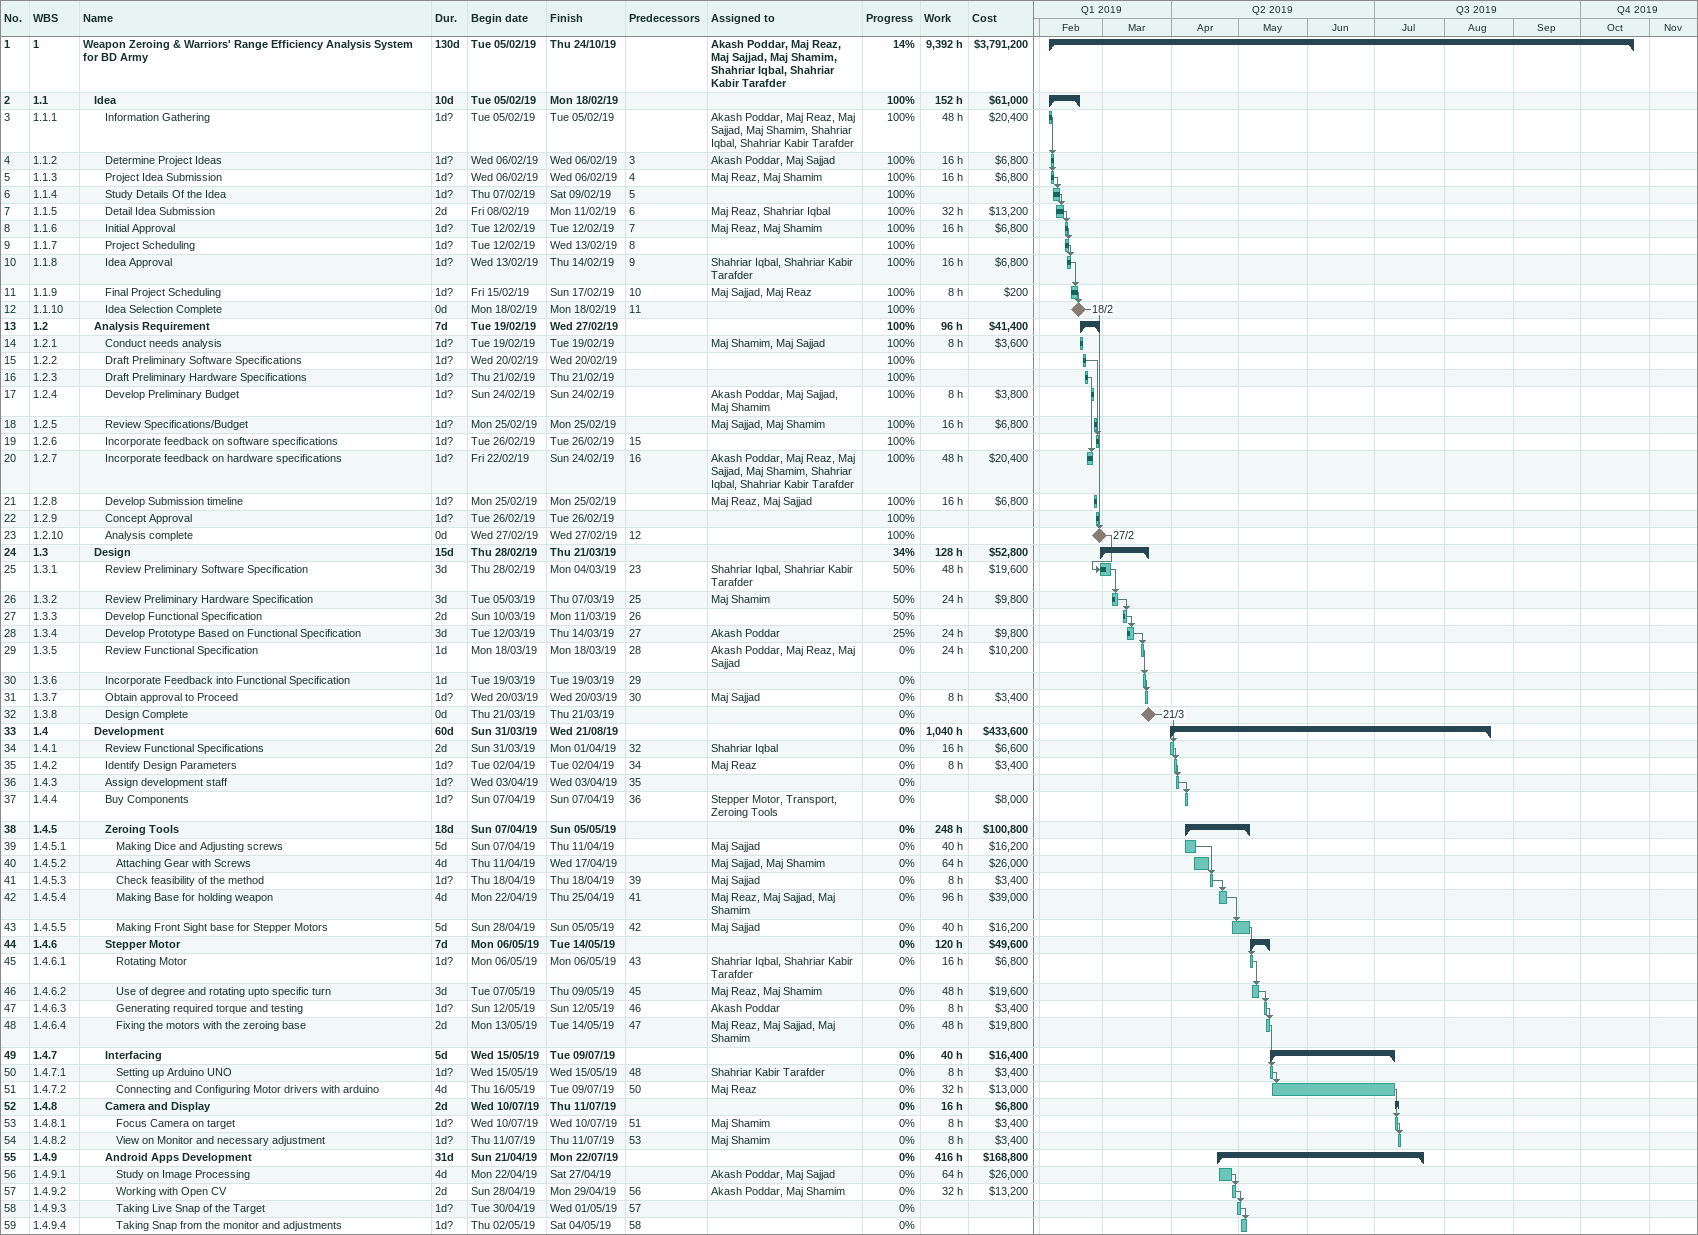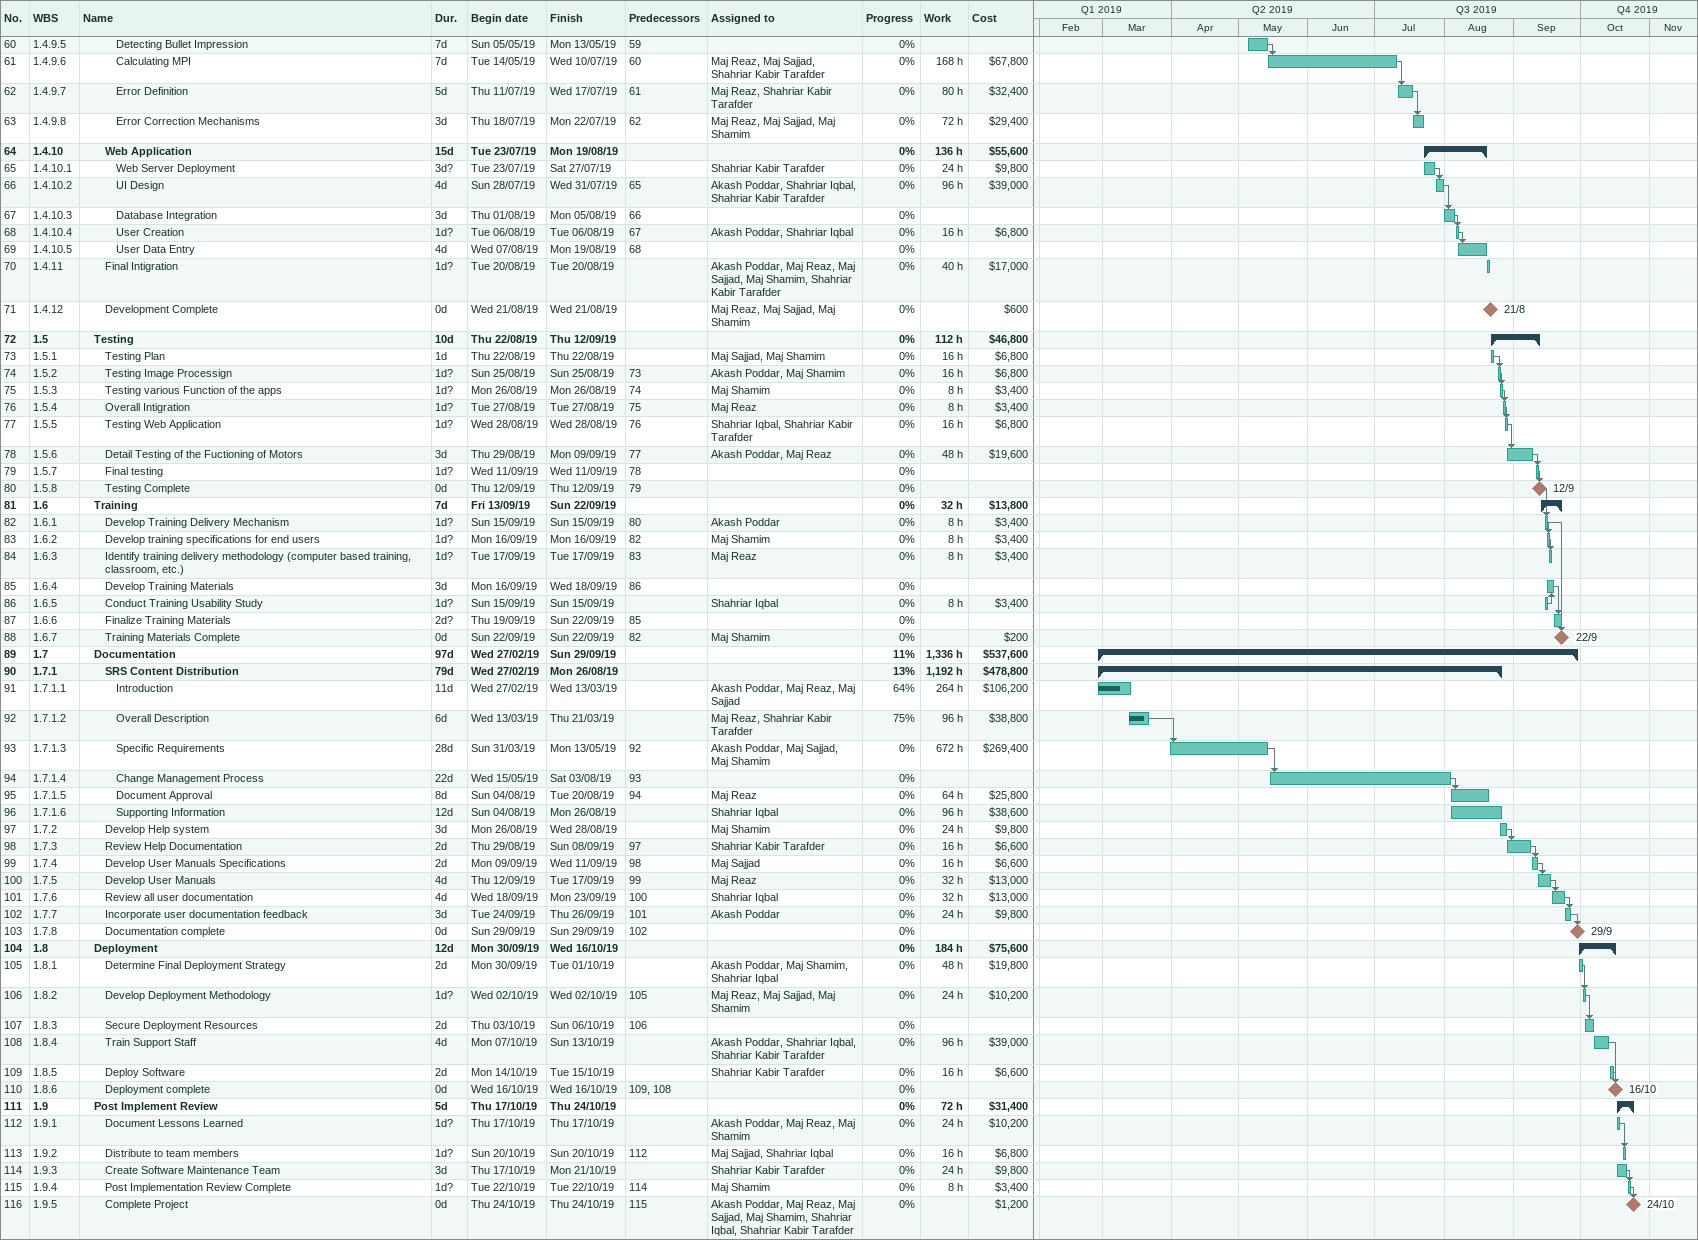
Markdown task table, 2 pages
| ID | WBS | Task | Duration | Start | Finish | Predecessors | Resources | % complete | Work (h) | Cost ($) |
|---|---|---|---|---|---|---|---|---|---|---|
| 1 | 1 | **Weapon Zeroing & Warriors' Range Efficiency Analysis System for BD Army** | 130d | 2019-02-05 | 2019-10-24 |  | Akash Poddar, Maj Reaz, Maj Sajjad, Maj Shamim, Shahriar Iqbal, Shahriar Kabir Tarafder | 14 | 9392 | 3791200 |
| 2 | 1.1 | **Idea** | 10d | 2019-02-05 | 2019-02-18 |  |  | 100 | 152 | 61000 |
| 3 | 1.1.1 | Information Gathering | 1d? | 2019-02-05 | 2019-02-05 |  | Akash Poddar, Maj Reaz, Maj Sajjad, Maj Shamim, Shahriar Iqbal, Shahriar Kabir Tarafder | 100 | 48 | 20400 |
| 4 | 1.1.2 | Determine Project Ideas | 1d? | 2019-02-06 | 2019-02-06 | 3 | Akash Poddar, Maj Sajjad | 100 | 16 | 6800 |
| 5 | 1.1.3 | Project Idea Submission | 1d? | 2019-02-06 | 2019-02-06 | 4 | Maj Reaz, Maj Shamim | 100 | 16 | 6800 |
| 6 | 1.1.4 | Study Details Of the Idea | 1d? | 2019-02-07 | 2019-02-09 | 5 |  | 100 |  |  |
| 7 | 1.1.5 | Detail Idea Submission | 2d | 2019-02-08 | 2019-02-11 | 6 | Maj Reaz, Shahriar Iqbal | 100 | 32 | 13200 |
| 8 | 1.1.6 | Initial Approval | 1d? | 2019-02-12 | 2019-02-12 | 7 | Maj Reaz, Maj Shamim | 100 | 16 | 6800 |
| 9 | 1.1.7 | Project Scheduling | 1d? | 2019-02-12 | 2019-02-13 | 8 |  | 100 |  |  |
| 10 | 1.1.8 | Idea Approval | 1d? | 2019-02-13 | 2019-02-14 | 9 | Shahriar Iqbal, Shahriar Kabir Tarafder | 100 | 16 | 6800 |
| 11 | 1.1.9 | Final Project Scheduling | 1d? | 2019-02-15 | 2019-02-17 | 10 | Maj Sajjad, Maj Reaz | 100 | 8 | 200 |
| 12 | 1.1.10 | Idea Selection Complete | 0d | 2019-02-18 | 2019-02-18 | 11 |  | 100 |  |  |
| 13 | 1.2 | **Analysis Requirement** | 7d | 2019-02-19 | 2019-02-27 |  |  | 100 | 96 | 41400 |
| 14 | 1.2.1 | Conduct needs analysis | 1d? | 2019-02-19 | 2019-02-19 |  | Maj Shamim, Maj Sajjad | 100 | 8 | 3600 |
| 15 | 1.2.2 | Draft Preliminary Software Specifications | 1d? | 2019-02-20 | 2019-02-20 |  |  | 100 |  |  |
| 16 | 1.2.3 | Draft Preliminary Hardware Specifications | 1d? | 2019-02-21 | 2019-02-21 |  |  | 100 |  |  |
| 17 | 1.2.4 | Develop Preliminary Budget | 1d? | 2019-02-24 | 2019-02-24 |  | Akash Poddar, Maj Sajjad, Maj Shamim | 100 | 8 | 3800 |
| 18 | 1.2.5 | Review Specifications/Budget | 1d? | 2019-02-25 | 2019-02-25 |  | Maj Sajjad, Maj Shamim | 100 | 16 | 6800 |
| 19 | 1.2.6 | Incorporate feedback on software specifications | 1d? | 2019-02-26 | 2019-02-26 | 15 |  | 100 |  |  |
| 20 | 1.2.7 | Incorporate feedback on hardware specifications | 1d? | 2019-02-22 | 2019-02-24 | 16 | Akash Poddar, Maj Reaz, Maj Sajjad, Maj Shamim, Shahriar Iqbal, Shahriar Kabir Tarafder | 100 | 48 | 20400 |
| 21 | 1.2.8 | Develop Submission timeline | 1d? | 2019-02-25 | 2019-02-25 |  | Maj Reaz, Maj Sajjad | 100 | 16 | 6800 |
| 22 | 1.2.9 | Concept Approval | 1d? | 2019-02-26 | 2019-02-26 |  |  | 100 |  |  |
| 23 | 1.2.10 | Analysis complete | 0d | 2019-02-27 | 2019-02-27 | 12 |  | 100 |  |  |
| 24 | 1.3 | **Design** | 15d | 2019-02-28 | 2019-03-21 |  |  | 34 | 128 | 52800 |
| 25 | 1.3.1 | Review Preliminary Software Specification | 3d | 2019-02-28 | 2019-03-04 | 23 | Shahriar Iqbal, Shahriar Kabir Tarafder | 50 | 48 | 19600 |
| 26 | 1.3.2 | Review Preliminary Hardware Specification | 3d | 2019-03-05 | 2019-03-07 | 25 | Maj Shamim | 50 | 24 | 9800 |
| 27 | 1.3.3 | Develop Functional Specification | 2d | 2019-03-10 | 2019-03-11 | 26 |  | 50 |  |  |
| 28 | 1.3.4 | Develop Prototype Based on Functional Specification | 3d | 2019-03-12 | 2019-03-14 | 27 | Akash Poddar | 25 | 24 | 9800 |
| 29 | 1.3.5 | Review Functional Specification | 1d | 2019-03-18 | 2019-03-18 | 28 | Akash Poddar, Maj Reaz, Maj Sajjad | 0 | 24 | 10200 |
| 30 | 1.3.6 | Incorporate Feedback into Functional Specification | 1d | 2019-03-19 | 2019-03-19 | 29 |  | 0 |  |  |
| 31 | 1.3.7 | Obtain approval to Proceed | 1d? | 2019-03-20 | 2019-03-20 | 30 | Maj Sajjad | 0 | 8 | 3400 |
| 32 | 1.3.8 | Design Complete | 0d | 2019-03-21 | 2019-03-21 |  |  | 0 |  |  |
| 33 | 1.4 | **Development** | 60d | 2019-03-31 | 2019-08-21 |  |  | 0 | 1040 | 433600 |
| 34 | 1.4.1 | Review Functional Specifications | 2d | 2019-03-31 | 2019-04-01 | 32 | Shahriar Iqbal | 0 | 16 | 6600 |
| 35 | 1.4.2 | Identify Design Parameters | 1d? | 2019-04-02 | 2019-04-02 | 34 | Maj Reaz | 0 | 8 | 3400 |
| 36 | 1.4.3 | Assign development staff | 1d? | 2019-04-03 | 2019-04-03 | 35 |  | 0 |  |  |
| 37 | 1.4.4 | Buy Components | 1d? | 2019-04-07 | 2019-04-07 | 36 | Stepper Motor, Transport, Zeroing Tools | 0 |  | 8000 |
| 38 | 1.4.5 | **Zeroing Tools** | 18d | 2019-04-07 | 2019-05-05 |  |  | 0 | 248 | 100800 |
| 39 | 1.4.5.1 | Making Dice and Adjusting screws | 5d | 2019-04-07 | 2019-04-11 |  | Maj Sajjad | 0 | 40 | 16200 |
| 40 | 1.4.5.2 | Attaching Gear with Screws | 4d | 2019-04-11 | 2019-04-17 |  | Maj Sajjad, Maj Shamim | 0 | 64 | 26000 |
| 41 | 1.4.5.3 | Check feasibility of the method | 1d? | 2019-04-18 | 2019-04-18 | 39 | Maj Sajjad | 0 | 8 | 3400 |
| 42 | 1.4.5.4 | Making Base for holding weapon | 4d | 2019-04-22 | 2019-04-25 | 41 | Maj Reaz, Maj Sajjad, Maj Shamim | 0 | 96 | 39000 |
| 43 | 1.4.5.5 | Making Front Sight base for Stepper Motors | 5d | 2019-04-28 | 2019-05-05 | 42 | Maj Sajjad | 0 | 40 | 16200 |
| 44 | 1.4.6 | **Stepper Motor** | 7d | 2019-05-06 | 2019-05-14 |  |  | 0 | 120 | 49600 |
| 45 | 1.4.6.1 | Rotating Motor | 1d? | 2019-05-06 | 2019-05-06 | 43 | Shahriar Iqbal, Shahriar Kabir Tarafder | 0 | 16 | 6800 |
| 46 | 1.4.6.2 | Use of degree and rotating upto specific turn | 3d | 2019-05-07 | 2019-05-09 | 45 | Maj Reaz, Maj Shamim | 0 | 48 | 19600 |
| 47 | 1.4.6.3 | Generating required torque and testing | 1d? | 2019-05-12 | 2019-05-12 | 46 | Akash Poddar | 0 | 8 | 3400 |
| 48 | 1.4.6.4 | Fixing the motors with the zeroing base | 2d | 2019-05-13 | 2019-05-14 | 47 | Maj Reaz, Maj Sajjad, Maj Shamim | 0 | 48 | 19800 |
| 49 | 1.4.7 | **Interfacing** | 5d | 2019-05-15 | 2019-07-09 |  |  | 0 | 40 | 16400 |
| 50 | 1.4.7.1 | Setting up Arduino UNO | 1d? | 2019-05-15 | 2019-05-15 | 48 | Shahriar Kabir Tarafder | 0 | 8 | 3400 |
| 51 | 1.4.7.2 | Connecting and Configuring Motor drivers with arduino | 4d | 2019-05-16 | 2019-07-09 | 50 | Maj Reaz | 0 | 32 | 13000 |
| 52 | 1.4.8 | **Camera and Display** | 2d | 2019-07-10 | 2019-07-11 |  |  | 0 | 16 | 6800 |
| 53 | 1.4.8.1 | Focus Camera on target | 1d? | 2019-07-10 | 2019-07-10 | 51 | Maj Shamim | 0 | 8 | 3400 |
| 54 | 1.4.8.2 | View on Monitor and necessary adjustment | 1d? | 2019-07-11 | 2019-07-11 | 53 | Maj Shamim | 0 | 8 | 3400 |
| 55 | 1.4.9 | **Android Apps Development** | 31d | 2019-04-21 | 2019-07-22 |  |  | 0 | 416 | 168800 |
| 56 | 1.4.9.1 | Study on Image Processing | 4d | 2019-04-22 | 2019-04-27 |  | Akash Poddar, Maj Sajjad | 0 | 64 | 26000 |
| 57 | 1.4.9.2 | Working with Open CV | 2d | 2019-04-28 | 2019-04-29 | 56 | Akash Poddar, Maj Shamim | 0 | 32 | 13200 |
| 58 | 1.4.9.3 | Taking Live Snap of the Target | 1d? | 2019-04-30 | 2019-05-01 | 57 |  | 0 |  |  |
| 59 | 1.4.9.4 | Taking Snap from the monitor and adjustments | 1d? | 2019-05-02 | 2019-05-04 | 58 |  | 0 |  |  |
| 60 | 1.4.9.5 | Detecting Bullet Impression | 7d | 2019-05-05 | 2019-05-13 | 59 |  | 0 |  |  |
| 61 | 1.4.9.6 | Calculating MPI | 7d | 2019-05-14 | 2019-07-10 | 60 | Maj Reaz, Maj Sajjad, Shahriar Kabir Tarafder | 0 | 168 | 67800 |
| 62 | 1.4.9.7 | Error Definition | 5d | 2019-07-11 | 2019-07-17 | 61 | Maj Reaz, Shahriar Kabir Tarafder | 0 | 80 | 32400 |
| 63 | 1.4.9.8 | Error Correction Mechanisms | 3d | 2019-07-18 | 2019-07-22 | 62 | Maj Reaz, Maj Sajjad, Maj Shamim | 0 | 72 | 29400 |
| 64 | 1.4.10 | **Web Application** | 15d | 2019-07-23 | 2019-08-19 |  |  | 0 | 136 | 55600 |
| 65 | 1.4.10.1 | Web Server Deployment | 3d? | 2019-07-23 | 2019-07-27 |  | Shahriar Kabir Tarafder | 0 | 24 | 9800 |
| 66 | 1.4.10.2 | UI Design | 4d | 2019-07-28 | 2019-07-31 | 65 | Akash Poddar, Shahriar Iqbal, Shahriar Kabir Tarafder | 0 | 96 | 39000 |
| 67 | 1.4.10.3 | Database Integration | 3d | 2019-08-01 | 2019-08-05 | 66 |  | 0 |  |  |
| 68 | 1.4.10.4 | User Creation | 1d? | 2019-08-06 | 2019-08-06 | 67 | Akash Poddar, Shahriar Iqbal | 0 | 16 | 6800 |
| 69 | 1.4.10.5 | User Data Entry | 4d | 2019-08-07 | 2019-08-19 | 68 |  | 0 |  |  |
| 70 | 1.4.11 | Final Intigration | 1d? | 2019-08-20 | 2019-08-20 |  | Akash Poddar, Maj Reaz, Maj Sajjad, Maj Shamim, Shahriar Kabir Tarafder | 0 | 40 | 17000 |
| 71 | 1.4.12 | Development Complete | 0d | 2019-08-21 | 2019-08-21 |  | Maj Reaz, Maj Sajjad, Maj Shamim | 0 |  | 600 |
| 72 | 1.5 | **Testing** | 10d | 2019-08-22 | 2019-09-12 |  |  | 0 | 112 | 46800 |
| 73 | 1.5.1 | Testing Plan | 1d | 2019-08-22 | 2019-08-22 |  | Maj Sajjad, Maj Shamim | 0 | 16 | 6800 |
| 74 | 1.5.2 | Testing Image Processign | 1d? | 2019-08-25 | 2019-08-25 | 73 | Akash Poddar, Maj Shamim | 0 | 16 | 6800 |
| 75 | 1.5.3 | Testing various Function of the apps | 1d? | 2019-08-26 | 2019-08-26 | 74 | Maj Shamim | 0 | 8 | 3400 |
| 76 | 1.5.4 | Overall Intigration | 1d? | 2019-08-27 | 2019-08-27 | 75 | Maj Reaz | 0 | 8 | 3400 |
| 77 | 1.5.5 | Testing Web Application | 1d? | 2019-08-28 | 2019-08-28 | 76 | Shahriar Iqbal, Shahriar Kabir Tarafder | 0 | 16 | 6800 |
| 78 | 1.5.6 | Detail Testing of the Fuctioning of Motors | 3d | 2019-08-29 | 2019-09-09 | 77 | Akash Poddar, Maj Reaz | 0 | 48 | 19600 |
| 79 | 1.5.7 | Final testing | 1d? | 2019-09-11 | 2019-09-11 | 78 |  | 0 |  |  |
| 80 | 1.5.8 | Testing Complete | 0d | 2019-09-12 | 2019-09-12 | 79 |  | 0 |  |  |
| 81 | 1.6 | **Training** | 7d | 2019-09-13 | 2019-09-22 |  |  | 0 | 32 | 13800 |
| 82 | 1.6.1 | Develop Training Delivery Mechanism | 1d? | 2019-09-15 | 2019-09-15 | 80 | Akash Poddar | 0 | 8 | 3400 |
| 83 | 1.6.2 | Develop training specifications for end users | 1d? | 2019-09-16 | 2019-09-16 | 82 | Maj Shamim | 0 | 8 | 3400 |
| 84 | 1.6.3 | Identify training delivery methodology (computer based training, classroom, etc.) | 1d? | 2019-09-17 | 2019-09-17 | 83 | Maj Reaz | 0 | 8 | 3400 |
| 85 | 1.6.4 | Develop Training Materials | 3d | 2019-09-16 | 2019-09-18 | 86 |  | 0 |  |  |
| 86 | 1.6.5 | Conduct Training Usability Study | 1d? | 2019-09-15 | 2019-09-15 |  | Shahriar Iqbal | 0 | 8 | 3400 |
| 87 | 1.6.6 | Finalize Training Materials | 2d? | 2019-09-19 | 2019-09-22 | 85 |  | 0 |  |  |
| 88 | 1.6.7 | Training Materials Complete | 0d | 2019-09-22 | 2019-09-22 | 82 | Maj Shamim | 0 |  | 200 |
| 89 | 1.7 | **Documentation** | 97d | 2019-02-27 | 2019-09-29 |  |  | 11 | 1336 | 537600 |
| 90 | 1.7.1 | **SRS Content Distribution** | 79d | 2019-02-27 | 2019-08-26 |  |  | 13 | 1192 | 478800 |
| 91 | 1.7.1.1 | Introduction | 11d | 2019-02-27 | 2019-03-13 |  | Akash Poddar, Maj Reaz, Maj Sajjad | 64 | 264 | 106200 |
| 92 | 1.7.1.2 | Overall Description | 6d | 2019-03-13 | 2019-03-21 |  | Maj Reaz, Shahriar Kabir Tarafder | 75 | 96 | 38800 |
| 93 | 1.7.1.3 | Specific Requirements | 28d | 2019-03-31 | 2019-05-13 | 92 | Akash Poddar, Maj Sajjad, Maj Shamim | 0 | 672 | 269400 |
| 94 | 1.7.1.4 | Change Management Process | 22d | 2019-05-15 | 2019-08-03 | 93 |  | 0 |  |  |
| 95 | 1.7.1.5 | Document Approval | 8d | 2019-08-04 | 2019-08-20 | 94 | Maj Reaz | 0 | 64 | 25800 |
| 96 | 1.7.1.6 | Supporting Information | 12d | 2019-08-04 | 2019-08-26 |  | Shahriar Iqbal | 0 | 96 | 38600 |
| 97 | 1.7.2 | Develop Help system | 3d | 2019-08-26 | 2019-08-28 |  | Maj Shamim | 0 | 24 | 9800 |
| 98 | 1.7.3 | Review Help Documentation | 2d | 2019-08-29 | 2019-09-08 | 97 | Shahriar Kabir Tarafder | 0 | 16 | 6600 |
| 99 | 1.7.4 | Develop User Manuals Specifications | 2d | 2019-09-09 | 2019-09-11 | 98 | Maj Sajjad | 0 | 16 | 6600 |
| 100 | 1.7.5 | Develop User Manuals | 4d | 2019-09-12 | 2019-09-17 | 99 | Maj Reaz | 0 | 32 | 13000 |
| 101 | 1.7.6 | Review all user documentation | 4d | 2019-09-18 | 2019-09-23 | 100 | Shahriar Iqbal | 0 | 32 | 13000 |
| 102 | 1.7.7 | Incorporate user documentation feedback | 3d | 2019-09-24 | 2019-09-26 | 101 | Akash Poddar | 0 | 24 | 9800 |
| 103 | 1.7.8 | Documentation complete | 0d | 2019-09-29 | 2019-09-29 | 102 |  | 0 |  |  |
| 104 | 1.8 | **Deployment** | 12d | 2019-09-30 | 2019-10-16 |  |  | 0 | 184 | 75600 |
| 105 | 1.8.1 | Determine Final Deployment Strategy | 2d | 2019-09-30 | 2019-10-01 |  | Akash Poddar, Maj Shamim, Shahriar Iqbal | 0 | 48 | 19800 |
| 106 | 1.8.2 | Develop Deployment Methodology | 1d? | 2019-10-02 | 2019-10-02 | 105 | Maj Reaz, Maj Sajjad, Maj Shamim | 0 | 24 | 10200 |
| 107 | 1.8.3 | Secure Deployment Resources | 2d | 2019-10-03 | 2019-10-06 | 106 |  | 0 |  |  |
| 108 | 1.8.4 | Train Support Staff | 4d | 2019-10-07 | 2019-10-13 |  | Akash Poddar, Shahriar Iqbal, Shahriar Kabir Tarafder | 0 | 96 | 39000 |
| 109 | 1.8.5 | Deploy Software | 2d | 2019-10-14 | 2019-10-15 |  | Shahriar Kabir Tarafder | 0 | 16 | 6600 |
| 110 | 1.8.6 | Deployment complete | 0d | 2019-10-16 | 2019-10-16 | 109, 108 |  | 0 |  |  |
| 111 | 1.9 | **Post Implement Review** | 5d | 2019-10-17 | 2019-10-24 |  |  | 0 | 72 | 31400 |
| 112 | 1.9.1 | Document Lessons Learned | 1d? | 2019-10-17 | 2019-10-17 |  | Akash Poddar, Maj Reaz, Maj Shamim | 0 | 24 | 10200 |
| 113 | 1.9.2 | Distribute to team members | 1d? | 2019-10-20 | 2019-10-20 | 112 | Maj Sajjad, Shahriar Iqbal | 0 | 16 | 6800 |
| 114 | 1.9.3 | Create Software Maintenance Team | 3d | 2019-10-17 | 2019-10-21 |  | Shahriar Kabir Tarafder | 0 | 24 | 9800 |
| 115 | 1.9.4 | Post Implementation Review Complete | 1d? | 2019-10-22 | 2019-10-22 | 114 | Maj Shamim | 0 | 8 | 3400 |
| 116 | 1.9.5 | Complete Project | 0d | 2019-10-24 | 2019-10-24 | 115 | Akash Poddar, Maj Reaz, Maj Sajjad, Maj Shamim, Shahriar Iqbal, Shahriar Kabir Tarafder | 0 |  | 1200 |
